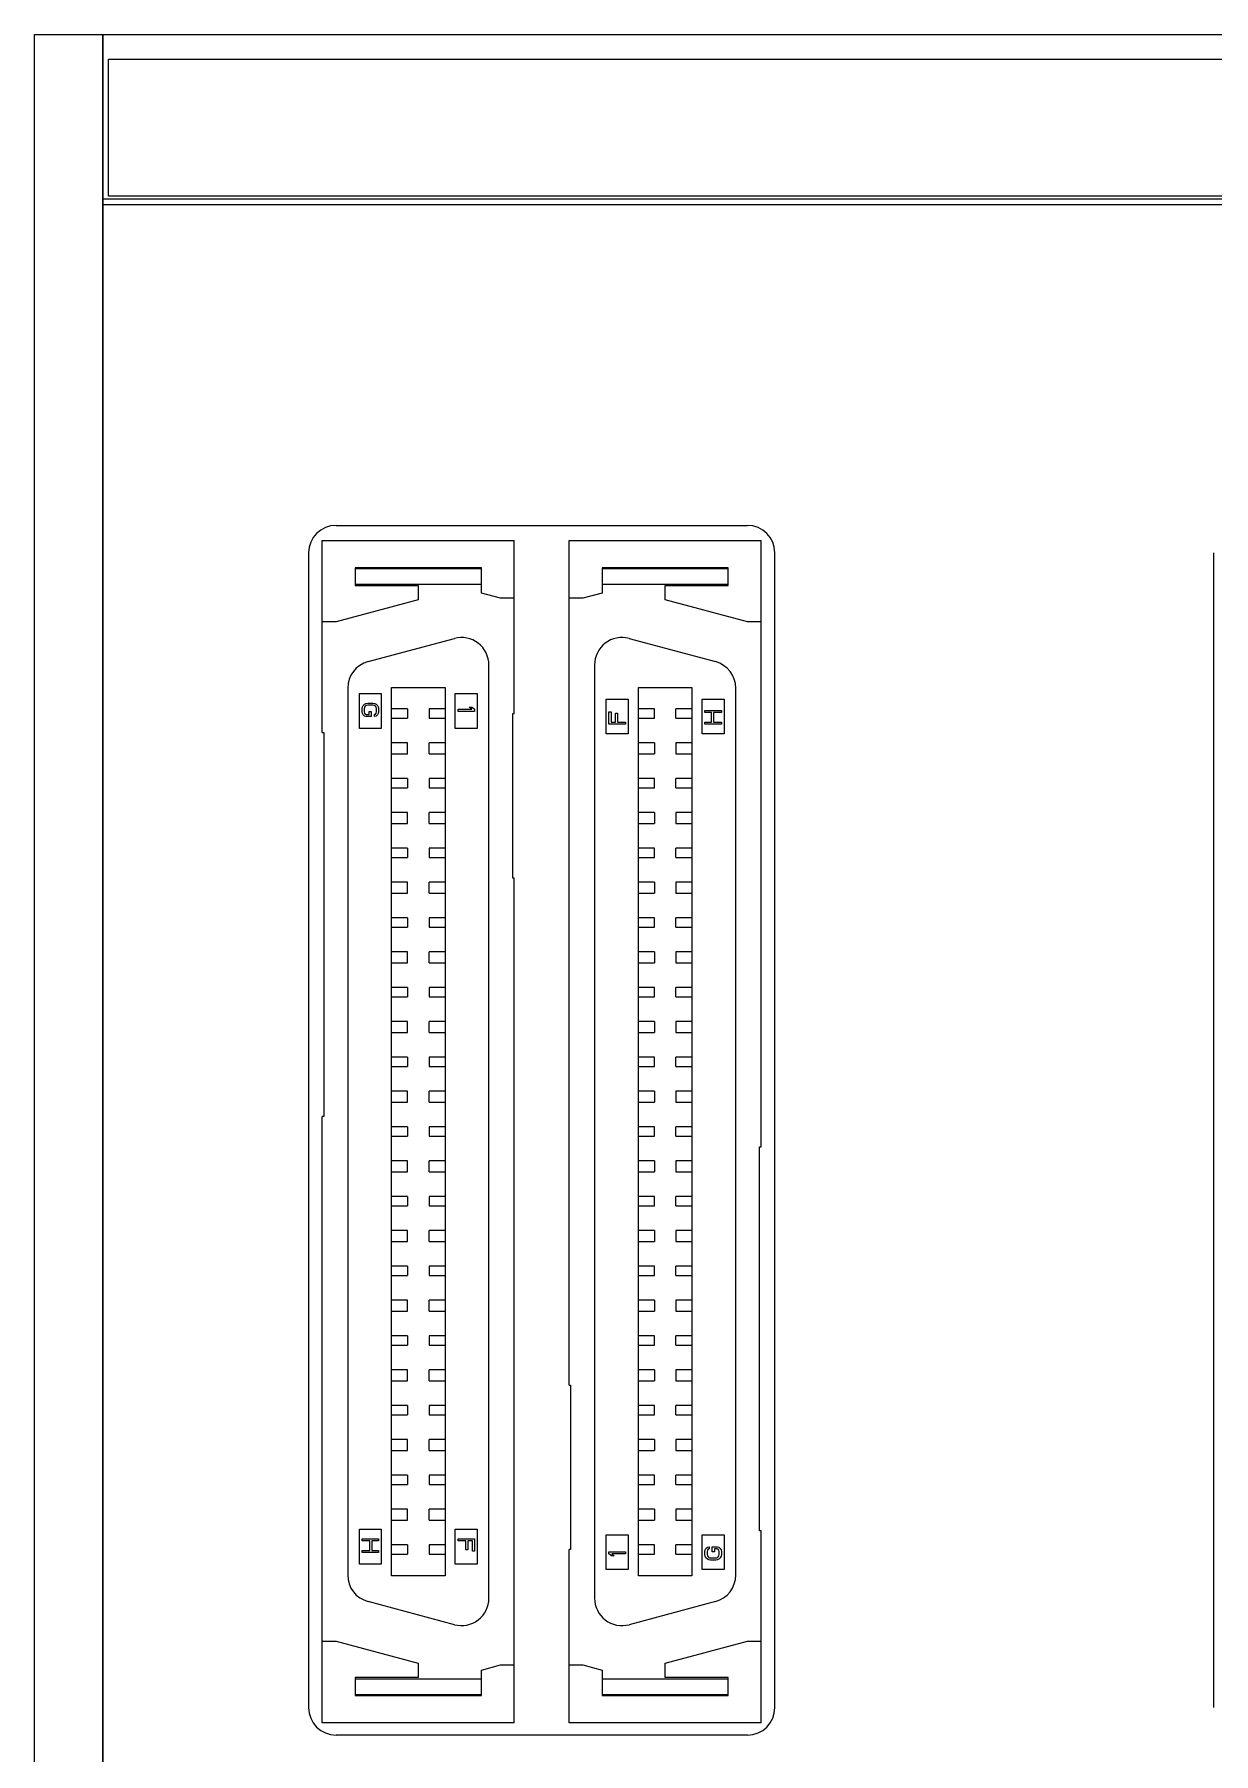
# Model space of a CAD drawing. Header units: inches. Extents: x 3 to 406, y 5 to 135.
# Drawn here: x 3.4 to 46.4, y 72 to 134.7 of the extents above; entities that cross this region are included whole.
import ezdxf

# ---------------------------------------------------------------- set-up
doc = ezdxf.new("R2010")
doc.units = ezdxf.units.IN
doc.header["$LTSCALE"] = 1.21
doc.header["$MEASUREMENT"] = 0
for name, color, linetype in [('BSEJ72C_4_00DXF_CONTINUOUS_LINE', 7, 'CONTINUOUS'), ('BSMJ712_4_00DXF_CONTINUOUS_LINE', 7, 'CONTINUOUS'), ('TE_1734101_5DXF_CONTINUOUS_LINE', 7, 'CONTINUOUS')]:
    doc.layers.add(name, color=color, linetype=linetype)

msp = doc.modelspace()

# ---------------------------------------------------------------- linework, layer by layer
at = {"layer": 'BSEJ72C_4_00DXF_CONTINUOUS_LINE', "color": 7, "linetype": 'Continuous'}
for p, q in [((5.896, 134.68), (400.896, 134.68)), ((6.096, 128.78), (6.096, 133.78)), ((6.096, 133.78), (400.696, 133.78)), ((5.896, 128.68), (400.896, 128.68)), ((400.696, 128.78), (6.096, 128.78)), ((5.896, 128.48), (400.896, 128.48)), ((14.396, 116.78), (29.396, 116.78)), ((13.396, 115.78), (13.396, 73.68)), ((30.396, 73.68), (30.396, 115.78)), ((46.396, 115.78), (46.396, 73.68)), ((29.396, 72.68), (14.396, 72.68))]:
    msp.add_line(p, q, dxfattribs=at)
for centre, start, end in [((14.396, 115.78), 90, 180), ((29.396, 115.78), 0, 90), ((14.396, 73.68), 180, 270), ((29.396, 73.68), 270, 0)]:
    msp.add_arc(centre, 1, start, end, dxfattribs=at)
at = {"layer": 'BSMJ712_4_00DXF_CONTINUOUS_LINE', "color": 7, "linetype": 'Continuous'}
for p, q in [((3.396, 4.68), (3.396, 134.68)), ((3.396, 134.68), (5.896, 134.68)), ((5.896, 134.68), (5.896, 4.68)), ((5.896, 4.68), (5.896, 134.68))]:
    msp.add_line(p, q, dxfattribs=at)
at = {"layer": 'TE_1734101_5DXF_CONTINUOUS_LINE', "color": 7, "linetype": 'Continuous'}
for p, q in [((13.896, 109.23), (13.896, 116.23)), ((13.896, 116.23), (20.896, 116.23)), ((20.896, 109.92), (20.896, 116.23)), ((22.896, 85.44), (22.896, 116.23)), ((22.896, 116.23), (29.896, 116.23)), ((29.896, 94.13), (29.896, 116.23)), ((15.096, 115.235), (15.096, 114.585)), ((19.696, 115.235), (15.096, 115.235)), ((19.696, 115.195), (15.096, 115.195)), ((19.696, 114.31), (19.696, 115.235)), ((24.096, 115.235), (24.096, 114.31)), ((28.696, 115.235), (24.096, 115.235)), ((28.696, 115.195), (24.096, 115.195)), ((28.696, 114.585), (28.696, 115.235)), ((19.696, 114.624), (15.096, 114.624)), ((15.096, 114.585), (17.396, 114.585)), ((17.396, 114.585), (17.396, 114.063)), ((20.396, 114.122), (19.696, 114.31)), ((20.896, 114.122), (20.396, 114.122)), ((23.396, 114.122), (22.896, 114.122)), ((24.096, 114.31), (23.396, 114.122)), ((28.696, 114.624), (24.096, 114.624)), ((26.396, 114.063), (26.396, 114.585)), ((26.396, 114.585), (28.696, 114.585)), ((17.396, 114.063), (14.396, 113.259)), ((29.396, 113.259), (26.396, 114.063)), ((14.396, 113.259), (13.896, 113.259)), ((29.896, 113.259), (29.396, 113.259)), ((15.563, 111.812), (18.713, 112.656)), ((25.08, 112.656), (28.23, 111.812)), ((19.971, 77.67), (19.971, 111.69)), ((23.821, 111.69), (23.821, 77.67)), ((14.821, 110.846), (14.821, 78.514)), ((15.246, 109.38), (15.246, 110.65)), ((15.246, 110.65), (16.046, 110.65)), ((16.046, 110.65), (16.046, 109.38)), ((16.421, 78.49), (16.421, 110.87)), ((16.421, 110.87), (18.371, 110.87)), ((18.371, 110.87), (18.371, 78.49)), ((18.746, 109.38), (18.746, 110.65)), ((18.746, 110.65), (19.546, 110.65)), ((19.546, 110.65), (19.546, 109.38)), ((24.246, 109.18), (24.246, 110.45)), ((24.246, 110.45), (25.046, 110.45)), ((25.046, 110.45), (25.046, 109.18)), ((25.421, 78.49), (25.421, 110.87)), ((25.421, 110.87), (27.371, 110.87)), ((27.371, 110.87), (27.371, 78.49)), ((27.746, 109.18), (27.746, 110.45)), ((27.746, 110.45), (28.546, 110.45)), ((28.546, 110.45), (28.546, 109.18)), ((28.971, 78.514), (28.971, 110.846)), ((15.346, 110.1), (15.359, 110.162)), ((15.346, 109.987), (15.346, 110.1)), ((15.359, 109.925), (15.346, 109.987)), ((15.359, 110.162), (15.385, 110.212)), ((15.385, 109.875), (15.359, 109.925)), ((15.385, 110.212), (15.436, 110.262)), ((15.436, 109.825), (15.385, 109.875)), ((15.436, 110.15), (15.423, 110.1)), ((15.423, 110.1), (15.423, 109.987)), ((15.423, 109.987), (15.436, 109.937)), ((15.436, 110.262), (15.487, 110.287)), ((15.461, 110.187), (15.436, 110.15)), ((15.436, 109.937), (15.461, 109.9)), ((15.487, 109.812), (15.436, 109.825)), ((15.5, 110.212), (15.461, 110.187)), ((15.461, 109.9), (15.5, 109.887)), ((15.487, 110.287), (15.551, 110.3)), ((15.678, 109.812), (15.487, 109.812)), ((15.551, 110.225), (15.5, 110.212)), ((15.5, 109.887), (15.602, 109.887)), ((15.551, 110.3), (15.742, 110.3)), ((15.742, 110.225), (15.551, 110.225)), ((15.602, 109.887), (15.602, 110)), ((15.602, 110), (15.678, 110)), ((15.678, 110), (15.678, 109.812)), ((15.742, 110.3), (15.806, 110.287)), ((15.793, 110.212), (15.742, 110.225)), ((15.831, 110.187), (15.793, 110.212)), ((15.793, 109.887), (15.831, 109.9)), ((15.793, 109.812), (15.793, 109.887)), ((15.857, 109.825), (15.793, 109.812)), ((15.806, 110.287), (15.857, 110.262)), ((15.857, 110.15), (15.831, 110.187)), ((15.831, 109.9), (15.857, 109.937)), ((15.857, 110.262), (15.908, 110.212)), ((15.87, 110.1), (15.857, 110.15)), ((15.857, 109.937), (15.87, 109.987)), ((15.908, 109.875), (15.857, 109.825)), ((15.87, 109.987), (15.87, 110.1)), ((15.908, 110.212), (15.934, 110.162)), ((15.934, 109.925), (15.908, 109.875)), ((15.934, 110.162), (15.946, 110.1)), ((15.946, 109.987), (15.934, 109.925)), ((15.946, 110.1), (15.946, 109.987)), ((17.006, 110.09), (16.421, 110.09)), ((16.421, 109.75), (17.006, 109.75)), ((17.006, 110.09), (17.006, 109.75)), ((17.786, 110.09), (17.786, 109.75)), ((18.371, 110.09), (17.786, 110.09)), ((17.786, 109.75), (18.371, 109.75)), ((18.846, 110), (18.846, 110.075)), ((18.846, 110.075), (19.344, 110.075)), ((19.446, 110), (18.846, 110)), ((19.344, 110.075), (19.255, 110.15)), ((19.255, 110.15), (19.357, 110.15)), ((19.357, 110.15), (19.446, 110.075)), ((19.446, 110.075), (19.446, 110)), ((20.841, 103.92), (20.841, 109.92)), ((20.841, 109.92), (20.896, 109.92)), ((24.346, 109.53), (24.346, 109.98)), ((24.346, 109.98), (24.423, 109.98)), ((24.423, 109.98), (24.423, 109.605)), ((24.589, 109.605), (24.589, 109.93)), ((24.589, 109.93), (24.665, 109.93)), ((24.665, 109.93), (24.665, 109.605)), ((26.006, 110.09), (25.421, 110.09)), ((25.421, 109.75), (26.006, 109.75)), ((26.006, 109.75), (26.006, 110.09)), ((26.786, 109.75), (26.786, 110.09)), ((27.371, 110.09), (26.786, 110.09)), ((26.786, 109.75), (27.371, 109.75)), ((27.846, 109.955), (27.846, 110.03)), ((27.846, 110.03), (28.446, 110.03)), ((28.089, 109.955), (27.846, 109.955)), ((28.089, 109.605), (28.089, 109.955)), ((28.165, 109.955), (28.165, 109.605)), ((28.446, 109.955), (28.165, 109.955)), ((28.446, 110.03), (28.446, 109.955)), ((13.896, 109.23), (13.951, 109.23)), ((13.951, 109.23), (13.951, 95.23)), ((16.046, 109.38), (15.246, 109.38)), ((19.546, 109.38), (18.746, 109.38)), ((25.046, 109.18), (24.246, 109.18)), ((24.946, 109.53), (24.346, 109.53)), ((24.423, 109.605), (24.589, 109.605)), ((24.665, 109.605), (24.946, 109.605)), ((24.946, 109.605), (24.946, 109.53)), ((28.546, 109.18), (27.746, 109.18)), ((27.846, 109.53), (27.846, 109.605)), ((27.846, 109.605), (28.089, 109.605)), ((28.446, 109.53), (27.846, 109.53)), ((28.165, 109.605), (28.446, 109.605)), ((28.446, 109.605), (28.446, 109.53)), ((17.006, 108.85), (16.421, 108.85)), ((16.421, 108.45), (17.006, 108.45)), ((17.006, 108.45), (17.006, 108.85)), ((17.786, 108.45), (17.786, 108.85)), ((18.371, 108.85), (17.786, 108.85)), ((17.786, 108.45), (18.371, 108.45)), ((26.006, 108.85), (25.421, 108.85)), ((25.421, 108.45), (26.006, 108.45)), ((26.006, 108.85), (26.006, 108.45)), ((26.786, 108.85), (26.786, 108.45)), ((27.371, 108.85), (26.786, 108.85)), ((26.786, 108.45), (27.371, 108.45)), ((17.006, 107.55), (16.421, 107.55)), ((16.421, 107.21), (17.006, 107.21)), ((17.006, 107.55), (17.006, 107.21)), ((17.786, 107.55), (17.786, 107.21)), ((18.371, 107.55), (17.786, 107.55)), ((17.786, 107.21), (18.371, 107.21)), ((26.006, 107.55), (25.421, 107.55)), ((25.421, 107.21), (26.006, 107.21)), ((26.006, 107.21), (26.006, 107.55)), ((26.786, 107.21), (26.786, 107.55)), ((27.371, 107.55), (26.786, 107.55)), ((26.786, 107.21), (27.371, 107.21)), ((17.006, 106.31), (16.421, 106.31)), ((17.006, 105.91), (17.006, 106.31)), ((17.786, 105.91), (17.786, 106.31)), ((18.371, 106.31), (17.786, 106.31)), ((26.006, 106.31), (25.421, 106.31)), ((26.006, 106.31), (26.006, 105.91)), ((26.786, 106.31), (26.786, 105.91)), ((27.371, 106.31), (26.786, 106.31)), ((16.421, 105.91), (17.006, 105.91)), ((17.786, 105.91), (18.371, 105.91)), ((25.421, 105.91), (26.006, 105.91)), ((26.786, 105.91), (27.371, 105.91)), ((17.006, 105.01), (16.421, 105.01)), ((16.421, 104.67), (17.006, 104.67)), ((17.006, 105.01), (17.006, 104.67)), ((17.786, 105.01), (17.786, 104.67)), ((18.371, 105.01), (17.786, 105.01)), ((17.786, 104.67), (18.371, 104.67)), ((26.006, 105.01), (25.421, 105.01)), ((25.421, 104.67), (26.006, 104.67)), ((26.006, 104.67), (26.006, 105.01)), ((26.786, 104.67), (26.786, 105.01)), ((27.371, 105.01), (26.786, 105.01)), ((26.786, 104.67), (27.371, 104.67)), ((17.006, 103.77), (16.421, 103.77)), ((17.006, 103.37), (17.006, 103.77)), ((17.786, 103.37), (17.786, 103.77)), ((18.371, 103.77), (17.786, 103.77)), ((20.896, 103.92), (20.841, 103.92)), ((20.896, 73.13), (20.896, 103.92)), ((26.006, 103.77), (25.421, 103.77)), ((26.006, 103.77), (26.006, 103.37)), ((26.786, 103.77), (26.786, 103.37)), ((27.371, 103.77), (26.786, 103.77)), ((16.421, 103.37), (17.006, 103.37)), ((17.786, 103.37), (18.371, 103.37)), ((25.421, 103.37), (26.006, 103.37)), ((26.786, 103.37), (27.371, 103.37)), ((17.006, 102.47), (16.421, 102.47)), ((17.006, 102.47), (17.006, 102.13)), ((17.786, 102.47), (17.786, 102.13)), ((18.371, 102.47), (17.786, 102.47)), ((26.006, 102.47), (25.421, 102.47)), ((26.006, 102.13), (26.006, 102.47)), ((26.786, 102.13), (26.786, 102.47)), ((27.371, 102.47), (26.786, 102.47)), ((16.421, 102.13), (17.006, 102.13)), ((17.786, 102.13), (18.371, 102.13)), ((25.421, 102.13), (26.006, 102.13)), ((26.786, 102.13), (27.371, 102.13)), ((17.006, 101.23), (16.421, 101.23)), ((17.006, 100.83), (17.006, 101.23)), ((17.786, 100.83), (17.786, 101.23)), ((18.371, 101.23), (17.786, 101.23)), ((26.006, 101.23), (25.421, 101.23)), ((26.006, 101.23), (26.006, 100.83)), ((26.786, 101.23), (26.786, 100.83)), ((27.371, 101.23), (26.786, 101.23)), ((16.421, 100.83), (17.006, 100.83)), ((17.786, 100.83), (18.371, 100.83)), ((25.421, 100.83), (26.006, 100.83)), ((26.786, 100.83), (27.371, 100.83)), ((17.006, 99.93), (16.421, 99.93)), ((17.006, 99.93), (17.006, 99.59)), ((17.786, 99.93), (17.786, 99.59)), ((18.371, 99.93), (17.786, 99.93)), ((26.006, 99.93), (25.421, 99.93)), ((26.006, 99.59), (26.006, 99.93)), ((26.786, 99.59), (26.786, 99.93)), ((27.371, 99.93), (26.786, 99.93)), ((16.421, 99.59), (17.006, 99.59)), ((17.786, 99.59), (18.371, 99.59)), ((25.421, 99.59), (26.006, 99.59)), ((26.786, 99.59), (27.371, 99.59)), ((17.006, 98.69), (16.421, 98.69)), ((17.006, 98.29), (17.006, 98.69)), ((17.786, 98.29), (17.786, 98.69)), ((18.371, 98.69), (17.786, 98.69)), ((26.006, 98.69), (25.421, 98.69)), ((26.006, 98.69), (26.006, 98.29)), ((26.786, 98.69), (26.786, 98.29)), ((27.371, 98.69), (26.786, 98.69)), ((16.421, 98.29), (17.006, 98.29)), ((17.786, 98.29), (18.371, 98.29)), ((25.421, 98.29), (26.006, 98.29)), ((26.786, 98.29), (27.371, 98.29)), ((17.006, 97.39), (16.421, 97.39)), ((17.006, 97.39), (17.006, 97.05)), ((17.786, 97.39), (17.786, 97.05)), ((18.371, 97.39), (17.786, 97.39)), ((26.006, 97.39), (25.421, 97.39)), ((26.006, 97.05), (26.006, 97.39)), ((26.786, 97.05), (26.786, 97.39)), ((27.371, 97.39), (26.786, 97.39)), ((16.421, 97.05), (17.006, 97.05)), ((17.786, 97.05), (18.371, 97.05)), ((25.421, 97.05), (26.006, 97.05)), ((26.786, 97.05), (27.371, 97.05)), ((17.006, 96.15), (16.421, 96.15)), ((17.006, 95.75), (17.006, 96.15)), ((17.786, 95.75), (17.786, 96.15)), ((18.371, 96.15), (17.786, 96.15)), ((26.006, 96.15), (25.421, 96.15)), ((26.006, 96.15), (26.006, 95.75)), ((26.786, 96.15), (26.786, 95.75)), ((27.371, 96.15), (26.786, 96.15)), ((16.421, 95.75), (17.006, 95.75)), ((17.786, 95.75), (18.371, 95.75)), ((25.421, 95.75), (26.006, 95.75)), ((26.786, 95.75), (27.371, 95.75)), ((13.896, 73.13), (13.896, 95.23)), ((13.951, 95.23), (13.896, 95.23)), ((17.006, 94.85), (16.421, 94.85)), ((17.006, 94.85), (17.006, 94.51)), ((17.786, 94.85), (17.786, 94.51)), ((18.371, 94.85), (17.786, 94.85)), ((26.006, 94.85), (25.421, 94.85)), ((26.006, 94.51), (26.006, 94.85)), ((26.786, 94.51), (26.786, 94.85)), ((27.371, 94.85), (26.786, 94.85)), ((16.421, 94.51), (17.006, 94.51)), ((17.786, 94.51), (18.371, 94.51)), ((25.421, 94.51), (26.006, 94.51)), ((26.786, 94.51), (27.371, 94.51)), ((29.841, 80.13), (29.841, 94.13)), ((29.841, 94.13), (29.896, 94.13)), ((17.006, 93.61), (16.421, 93.61)), ((17.006, 93.21), (17.006, 93.61)), ((17.786, 93.21), (17.786, 93.61)), ((18.371, 93.61), (17.786, 93.61)), ((26.006, 93.61), (25.421, 93.61)), ((26.006, 93.61), (26.006, 93.21)), ((26.786, 93.61), (26.786, 93.21)), ((27.371, 93.61), (26.786, 93.61)), ((16.421, 93.21), (17.006, 93.21)), ((17.786, 93.21), (18.371, 93.21)), ((25.421, 93.21), (26.006, 93.21)), ((26.786, 93.21), (27.371, 93.21)), ((17.006, 92.31), (16.421, 92.31)), ((17.006, 92.31), (17.006, 91.97)), ((17.786, 92.31), (17.786, 91.97)), ((18.371, 92.31), (17.786, 92.31)), ((26.006, 92.31), (25.421, 92.31)), ((26.006, 91.97), (26.006, 92.31)), ((26.786, 91.97), (26.786, 92.31)), ((27.371, 92.31), (26.786, 92.31)), ((16.421, 91.97), (17.006, 91.97)), ((17.786, 91.97), (18.371, 91.97)), ((25.421, 91.97), (26.006, 91.97)), ((26.786, 91.97), (27.371, 91.97)), ((17.006, 91.07), (16.421, 91.07)), ((17.006, 90.67), (17.006, 91.07)), ((17.786, 90.67), (17.786, 91.07)), ((18.371, 91.07), (17.786, 91.07)), ((26.006, 91.07), (25.421, 91.07)), ((26.006, 91.07), (26.006, 90.67)), ((26.786, 91.07), (26.786, 90.67)), ((27.371, 91.07), (26.786, 91.07)), ((16.421, 90.67), (17.006, 90.67)), ((17.786, 90.67), (18.371, 90.67)), ((25.421, 90.67), (26.006, 90.67)), ((26.786, 90.67), (27.371, 90.67)), ((17.006, 89.77), (16.421, 89.77)), ((17.006, 89.77), (17.006, 89.43)), ((17.786, 89.77), (17.786, 89.43)), ((18.371, 89.77), (17.786, 89.77)), ((26.006, 89.77), (25.421, 89.77)), ((26.006, 89.43), (26.006, 89.77)), ((26.786, 89.43), (26.786, 89.77)), ((27.371, 89.77), (26.786, 89.77)), ((16.421, 89.43), (17.006, 89.43)), ((17.786, 89.43), (18.371, 89.43)), ((25.421, 89.43), (26.006, 89.43)), ((26.786, 89.43), (27.371, 89.43)), ((17.006, 88.53), (16.421, 88.53)), ((17.006, 88.13), (17.006, 88.53)), ((17.786, 88.13), (17.786, 88.53)), ((18.371, 88.53), (17.786, 88.53)), ((26.006, 88.53), (25.421, 88.53)), ((26.006, 88.53), (26.006, 88.13)), ((26.786, 88.53), (26.786, 88.13)), ((27.371, 88.53), (26.786, 88.53)), ((16.421, 88.13), (17.006, 88.13)), ((17.786, 88.13), (18.371, 88.13)), ((25.421, 88.13), (26.006, 88.13)), ((26.786, 88.13), (27.371, 88.13)), ((17.006, 87.23), (16.421, 87.23)), ((17.006, 87.23), (17.006, 86.89)), ((17.786, 87.23), (17.786, 86.89)), ((18.371, 87.23), (17.786, 87.23)), ((26.006, 87.23), (25.421, 87.23)), ((26.006, 86.89), (26.006, 87.23)), ((26.786, 86.89), (26.786, 87.23)), ((27.371, 87.23), (26.786, 87.23)), ((16.421, 86.89), (17.006, 86.89)), ((17.786, 86.89), (18.371, 86.89)), ((25.421, 86.89), (26.006, 86.89)), ((26.786, 86.89), (27.371, 86.89)), ((17.006, 85.99), (16.421, 85.99)), ((17.006, 85.59), (17.006, 85.99)), ((17.786, 85.59), (17.786, 85.99)), ((18.371, 85.99), (17.786, 85.99)), ((26.006, 85.99), (25.421, 85.99)), ((26.006, 85.99), (26.006, 85.59)), ((26.786, 85.99), (26.786, 85.59)), ((27.371, 85.99), (26.786, 85.99)), ((16.421, 85.59), (17.006, 85.59)), ((17.786, 85.59), (18.371, 85.59)), ((22.896, 85.44), (22.951, 85.44)), ((22.951, 85.44), (22.951, 79.44)), ((25.421, 85.59), (26.006, 85.59)), ((26.786, 85.59), (27.371, 85.59)), ((17.006, 84.69), (16.421, 84.69)), ((17.006, 84.69), (17.006, 84.35)), ((17.786, 84.69), (17.786, 84.35)), ((18.371, 84.69), (17.786, 84.69)), ((26.006, 84.69), (25.421, 84.69)), ((26.006, 84.35), (26.006, 84.69)), ((26.786, 84.35), (26.786, 84.69)), ((27.371, 84.69), (26.786, 84.69)), ((16.421, 84.35), (17.006, 84.35)), ((17.786, 84.35), (18.371, 84.35)), ((25.421, 84.35), (26.006, 84.35)), ((26.786, 84.35), (27.371, 84.35)), ((17.006, 83.45), (16.421, 83.45)), ((17.006, 83.05), (17.006, 83.45)), ((17.786, 83.05), (17.786, 83.45)), ((18.371, 83.45), (17.786, 83.45)), ((26.006, 83.45), (25.421, 83.45)), ((26.006, 83.45), (26.006, 83.05)), ((26.786, 83.45), (26.786, 83.05)), ((27.371, 83.45), (26.786, 83.45)), ((16.421, 83.05), (17.006, 83.05)), ((17.786, 83.05), (18.371, 83.05)), ((25.421, 83.05), (26.006, 83.05)), ((26.786, 83.05), (27.371, 83.05)), ((17.006, 82.15), (16.421, 82.15)), ((17.006, 82.15), (17.006, 81.81)), ((17.786, 82.15), (17.786, 81.81)), ((18.371, 82.15), (17.786, 82.15)), ((26.006, 82.15), (25.421, 82.15)), ((26.006, 81.81), (26.006, 82.15)), ((26.786, 81.81), (26.786, 82.15)), ((27.371, 82.15), (26.786, 82.15)), ((16.421, 81.81), (17.006, 81.81)), ((17.786, 81.81), (18.371, 81.81)), ((25.421, 81.81), (26.006, 81.81)), ((26.786, 81.81), (27.371, 81.81)), ((17.006, 80.91), (16.421, 80.91)), ((17.006, 80.51), (17.006, 80.91)), ((17.786, 80.51), (17.786, 80.91)), ((18.371, 80.91), (17.786, 80.91)), ((26.006, 80.91), (25.421, 80.91)), ((26.006, 80.91), (26.006, 80.51)), ((26.786, 80.91), (26.786, 80.51)), ((27.371, 80.91), (26.786, 80.91)), ((16.421, 80.51), (17.006, 80.51)), ((17.786, 80.51), (18.371, 80.51)), ((25.421, 80.51), (26.006, 80.51)), ((26.786, 80.51), (27.371, 80.51)), ((15.246, 78.91), (15.246, 80.18)), ((15.246, 80.18), (16.046, 80.18)), ((15.346, 79.755), (15.346, 79.83)), ((15.346, 79.83), (15.946, 79.83)), ((15.627, 79.755), (15.346, 79.755)), ((15.627, 79.405), (15.627, 79.755)), ((15.704, 79.755), (15.704, 79.405)), ((15.946, 79.755), (15.704, 79.755)), ((15.946, 79.83), (15.946, 79.755)), ((16.046, 80.18), (16.046, 78.91)), ((17.006, 79.61), (16.421, 79.61)), ((17.006, 79.61), (17.006, 79.27)), ((17.786, 79.61), (17.786, 79.27)), ((18.371, 79.61), (17.786, 79.61)), ((18.746, 78.91), (18.746, 80.18)), ((18.746, 80.18), (19.546, 80.18)), ((18.846, 79.755), (18.846, 79.83)), ((18.846, 79.83), (19.446, 79.83)), ((19.127, 79.755), (18.846, 79.755)), ((19.127, 79.43), (19.127, 79.755)), ((19.204, 79.755), (19.204, 79.43)), ((19.37, 79.755), (19.204, 79.755)), ((19.37, 79.38), (19.37, 79.755)), ((19.446, 79.83), (19.446, 79.38)), ((19.546, 80.18), (19.546, 78.91)), ((24.246, 78.71), (24.246, 79.98)), ((24.246, 79.98), (25.046, 79.98)), ((25.046, 79.98), (25.046, 78.71)), ((26.006, 79.61), (25.421, 79.61)), ((26.006, 79.27), (26.006, 79.61)), ((26.786, 79.27), (26.786, 79.61)), ((27.371, 79.61), (26.786, 79.61)), ((27.746, 78.71), (27.746, 79.98)), ((27.746, 79.98), (28.546, 79.98)), ((28.546, 79.98), (28.546, 78.71)), ((29.896, 80.13), (29.841, 80.13)), ((29.896, 73.13), (29.896, 80.13)), ((15.346, 79.33), (15.346, 79.405)), ((15.346, 79.405), (15.627, 79.405)), ((15.946, 79.33), (15.346, 79.33)), ((15.704, 79.405), (15.946, 79.405)), ((15.946, 79.405), (15.946, 79.33)), ((16.421, 79.27), (17.006, 79.27)), ((17.786, 79.27), (18.371, 79.27)), ((19.204, 79.43), (19.127, 79.43)), ((19.446, 79.38), (19.37, 79.38)), ((22.896, 73.13), (22.896, 79.44)), ((22.951, 79.44), (22.896, 79.44)), ((24.346, 79.285), (24.346, 79.36)), ((24.346, 79.36), (24.946, 79.36)), ((24.436, 79.21), (24.346, 79.285)), ((24.538, 79.21), (24.436, 79.21)), ((24.448, 79.285), (24.538, 79.21)), ((24.946, 79.285), (24.448, 79.285)), ((24.946, 79.36), (24.946, 79.285)), ((25.421, 79.27), (26.006, 79.27)), ((26.786, 79.27), (27.371, 79.27)), ((27.846, 79.372), (27.859, 79.435)), ((27.846, 79.26), (27.846, 79.372)), ((27.859, 79.197), (27.846, 79.26)), ((27.859, 79.435), (27.885, 79.485)), ((27.885, 79.147), (27.859, 79.197)), ((27.885, 79.485), (27.936, 79.535)), ((27.936, 79.097), (27.885, 79.147)), ((27.936, 79.422), (27.923, 79.372)), ((27.923, 79.372), (27.923, 79.26)), ((27.923, 79.26), (27.936, 79.21)), ((27.936, 79.535), (28, 79.547)), ((27.961, 79.46), (27.936, 79.422)), ((27.936, 79.21), (27.961, 79.172)), ((27.987, 79.072), (27.936, 79.097)), ((28, 79.472), (27.961, 79.46)), ((27.961, 79.172), (28, 79.147)), ((28.051, 79.06), (27.987, 79.072)), ((28, 79.547), (28, 79.472)), ((28, 79.147), (28.051, 79.135)), ((28.051, 79.135), (28.242, 79.135)), ((28.242, 79.06), (28.051, 79.06)), ((28.114, 79.36), (28.114, 79.547)), ((28.114, 79.547), (28.306, 79.547)), ((28.191, 79.36), (28.114, 79.36)), ((28.191, 79.472), (28.191, 79.36)), ((28.293, 79.472), (28.191, 79.472)), ((28.242, 79.135), (28.293, 79.147)), ((28.306, 79.072), (28.242, 79.06)), ((28.331, 79.46), (28.293, 79.472)), ((28.293, 79.147), (28.331, 79.172)), ((28.306, 79.547), (28.357, 79.535)), ((28.357, 79.097), (28.306, 79.072)), ((28.357, 79.422), (28.331, 79.46)), ((28.331, 79.172), (28.357, 79.21)), ((28.357, 79.535), (28.408, 79.485)), ((28.37, 79.372), (28.357, 79.422)), ((28.357, 79.21), (28.37, 79.26)), ((28.408, 79.147), (28.357, 79.097)), ((28.37, 79.26), (28.37, 79.372)), ((28.408, 79.485), (28.434, 79.435)), ((28.434, 79.197), (28.408, 79.147)), ((28.434, 79.435), (28.446, 79.372)), ((28.446, 79.26), (28.434, 79.197)), ((28.446, 79.372), (28.446, 79.26)), ((16.046, 78.91), (15.246, 78.91)), ((18.371, 78.49), (16.421, 78.49)), ((19.546, 78.91), (18.746, 78.91)), ((25.046, 78.71), (24.246, 78.71)), ((27.371, 78.49), (25.421, 78.49)), ((28.546, 78.71), (27.746, 78.71)), ((18.713, 76.704), (15.563, 77.548)), ((28.23, 77.548), (25.08, 76.704)), ((13.896, 76.1), (14.396, 76.1)), ((14.396, 76.1), (17.396, 75.296)), ((26.396, 75.296), (29.396, 76.1)), ((29.396, 76.1), (29.896, 76.1)), ((17.396, 75.296), (17.396, 74.775)), ((19.696, 75.05), (20.396, 75.237)), ((20.396, 75.237), (20.896, 75.237)), ((22.896, 75.237), (23.396, 75.237)), ((23.396, 75.237), (24.096, 75.05)), ((26.396, 74.775), (26.396, 75.296)), ((15.096, 74.775), (15.096, 74.125)), ((17.396, 74.775), (15.096, 74.775)), ((15.096, 74.735), (19.696, 74.735)), ((19.696, 74.125), (19.696, 75.05)), ((24.096, 75.05), (24.096, 74.125)), ((24.096, 74.735), (28.696, 74.735)), ((28.696, 74.775), (26.396, 74.775)), ((28.696, 74.125), (28.696, 74.775)), ((15.096, 74.164), (19.696, 74.164)), ((15.096, 74.125), (19.696, 74.125)), ((24.096, 74.164), (28.696, 74.164)), ((24.096, 74.125), (28.696, 74.125)), ((20.896, 73.13), (13.896, 73.13)), ((29.896, 73.13), (22.896, 73.13))]:
    msp.add_line(p, q, dxfattribs=at)
for centre, start, end in [((18.971, 111.69), 0, 105), ((24.821, 111.69), 75, 180), ((15.821, 110.846), 105, 180), ((27.971, 110.846), 0, 75), ((15.821, 78.514), 180, 255), ((27.971, 78.514), 285, 0), ((18.971, 77.67), 255, 0), ((24.821, 77.67), 180, 285)]:
    msp.add_arc(centre, 1, start, end, dxfattribs=at)

doc.saveas('drawing.dxf')
